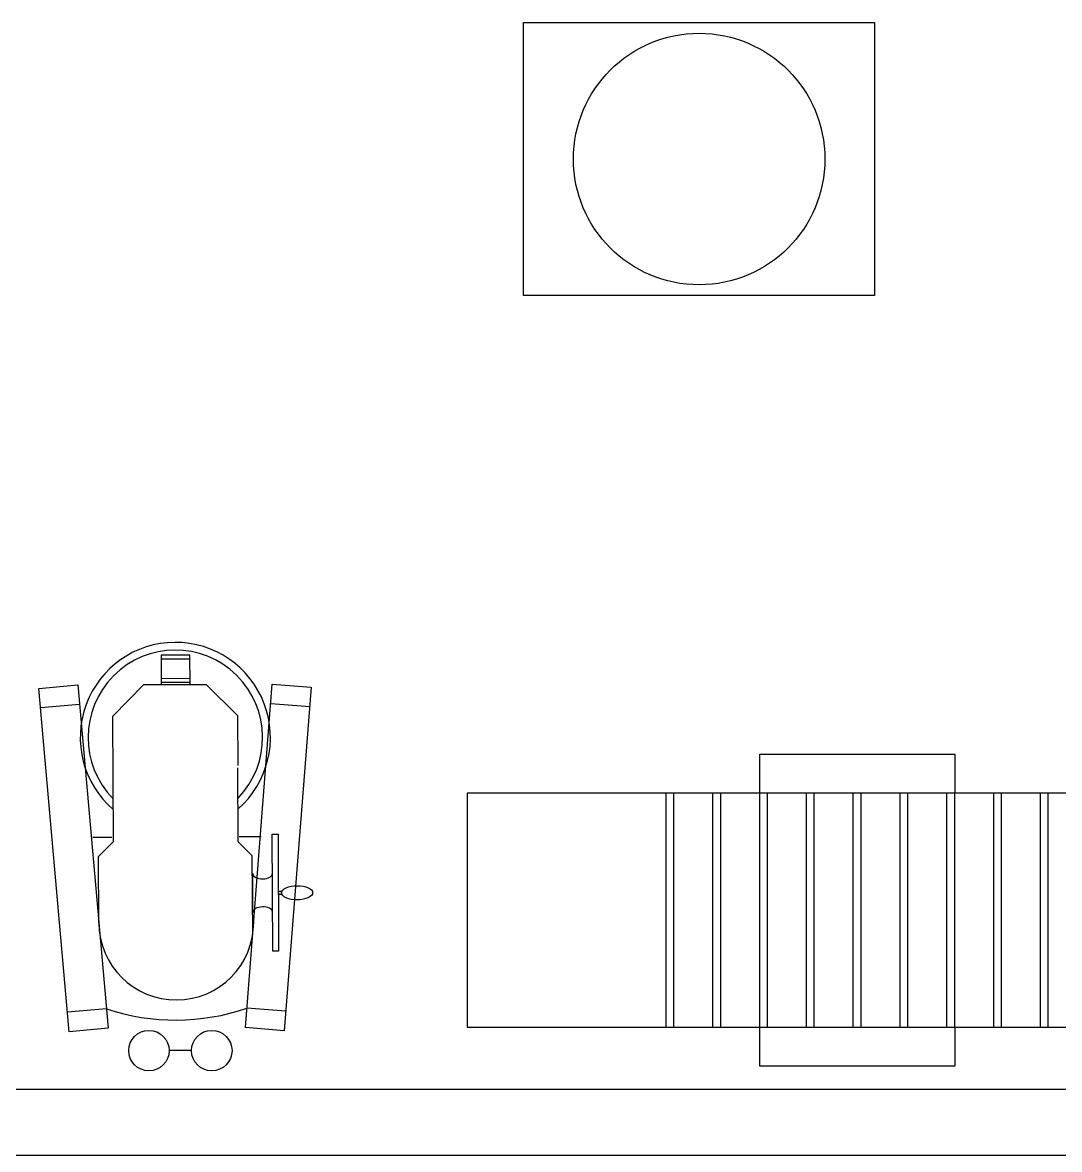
# Model space of a CAD drawing. Header units: millimetres. Extents: x -155 to 94595, y -3153 to 63413.
# Drawn here: x 77012 to 79670, y 51832 to 54722 of the extents above; entities that cross this region are included whole.
import ezdxf

# ---------------------------------------------------------------- set-up
doc = ezdxf.new("R2010")
doc.units = ezdxf.units.MM
doc.layers.add('int', color=185, linetype='Continuous')
doc.layers.add('wall', color=5, linetype='Continuous')

msp = doc.modelspace()

# ---------------------------------------------------------------- linework, layer by layer
at = {"layer": 'int'}
for p, q in [((78296.504, 54021.746), (78296.504, 54721.746)), ((78296.504, 54721.746), (79196.504, 54721.746)), ((79196.504, 54721.746), (79196.504, 54021.746)), ((79196.504, 54021.746), (78296.504, 54021.746)), ((77441.016, 53099.74), (77367.141, 53099.373)), ((77367.141, 53099.373), (77367.521, 53024.368)), ((77441.066, 53089.733), (77367.191, 53089.366)), ((77441.388, 53024.735), (77441.016, 53099.74)), ((77053.952, 53014.505), (77153.564, 53023.306)), ((77153.564, 53023.306), (77231.234, 52143.037)), ((77243.282, 52943.766), (77322.884, 53024.147)), ((77322.884, 53024.147), (77482.874, 53024.941)), ((77441.314, 53039.721), (77367.447, 53039.354)), ((77441.364, 53029.713), (77367.496, 53029.372)), ((77482.874, 53024.941), (77563.278, 52945.329)), ((77583.283, 52144.76), (77652.193, 53025.782)), ((77652.193, 53025.782), (77751.893, 53017.971)), ((77131.624, 52134.237), (77053.952, 53014.505)), ((77751.893, 53017.971), (77682.975, 52136.975)), ((77157.959, 52973.492), (77058.342, 52964.717)), ((77648.298, 52975.927), (77747.992, 52968.142)), ((77244.88, 52621.952), (77243.282, 52943.766)), ((77563.278, 52945.329), (77563.913, 52817.29)), ((78901.692, 52046.05), (78901.692, 52846.046)), ((78901.692, 52846.046), (79401.691, 52846.046)), ((79401.691, 52846.046), (79401.691, 52746.047)), ((77564.889, 52620.798), (77563.944, 52811.041)), ((80151.691, 52746.063), (78151.691, 52746.03)), ((78151.691, 52746.03), (78151.691, 52146.031)), ((78661.688, 52146.048), (78661.688, 52746.047)), ((78681.677, 52146.048), (78681.677, 52746.047)), ((78781.677, 52146.048), (78781.677, 52746.047)), ((78801.692, 52146.048), (78801.692, 52746.047)), ((78901.692, 52146.048), (78901.692, 52746.047)), ((78921.682, 52146.048), (78921.682, 52746.047)), ((79021.682, 52146.048), (79021.682, 52746.047)), ((79041.672, 52146.048), (79041.672, 52746.047)), ((79141.671, 52146.048), (79141.671, 52746.047)), ((79161.687, 52146.048), (79161.687, 52746.047)), ((79261.686, 52146.048), (79261.686, 52746.047)), ((79281.676, 52146.048), (79281.676, 52746.047)), ((79381.676, 52146.048), (79381.676, 52746.047)), ((79401.691, 52146.048), (79401.691, 52746.047)), ((79501.691, 52146.048), (79501.691, 52746.047)), ((79521.681, 52146.048), (79521.681, 52746.047)), ((79621.681, 52146.05), (79621.681, 52746.044)), ((79641.67, 52146.05), (79641.67, 52746.044)), ((77240.841, 52632.32), (77192.089, 52632.078)), ((77206.55, 52583.229), (77244.88, 52621.952)), ((77600.865, 52585.187), (77564.889, 52620.798)), ((77623.38, 52634.22), (77567.13, 52633.941)), ((77651.844, 52640.432), (77666.845, 52640.507)), ((77653.333, 52340.436), (77651.844, 52640.432)), ((77666.845, 52640.507), (77668.335, 52340.511)), ((77207.395, 52413.229), (77206.55, 52583.229)), ((77601.872, 52382.396), (77600.865, 52585.187)), ((77601.876, 52540.234), (77601.875, 52539.345)), ((77601.875, 52539.345), (77602.526, 52536.681)), ((77602.373, 52440.133), (77601.876, 52540.234)), ((77602.526, 52536.681), (77604.121, 52534.174)), ((77604.121, 52534.174), (77606.599, 52531.85)), ((77606.599, 52531.85), (77609.865, 52529.859)), ((77609.865, 52529.859), (77613.792, 52528.253)), ((77613.792, 52528.253), (77618.233, 52527.081)), ((77637.54, 52527.507), (77641.826, 52528.875)), ((77641.826, 52528.875), (77645.543, 52530.646)), ((77645.543, 52530.646), (77648.553, 52532.769)), ((77648.553, 52532.769), (77650.736, 52535.168)), ((77650.736, 52535.168), (77652.013, 52537.765)), ((77652.013, 52537.765), (77652.328, 52540.433)), ((77618.233, 52527.081), (77623.017, 52526.419)), ((77623.017, 52526.419), (77627.953, 52526.266)), ((77627.953, 52526.266), (77632.856, 52526.646)), ((77632.856, 52526.646), (77637.54, 52527.507)), ((77678.78, 52497.333), (77682.453, 52500.476)), ((77682.453, 52500.476), (77687.407, 52503.244)), ((77687.407, 52503.244), (77693.449, 52505.534)), ((77693.449, 52505.534), (77700.342, 52507.245)), ((77700.342, 52507.245), (77707.822, 52508.324)), ((77707.822, 52508.324), (77715.615, 52508.718)), ((77715.615, 52508.718), (77723.399, 52508.401)), ((77723.399, 52508.401), (77730.895, 52507.397)), ((77730.895, 52507.397), (77737.812, 52505.755)), ((77737.812, 52505.755), (77743.868, 52503.524)), ((77743.868, 52503.524), (77748.85, 52500.806)), ((77748.85, 52500.806), (77752.554, 52497.7)), ((77668.05, 52495.02), (77675.845, 52495.058)), ((77668.095, 52486.003), (77668.05, 52495.02)), ((77675.89, 52486.041), (77668.095, 52486.003)), ((77675.777, 52490.359), (77676.526, 52493.919)), ((77676.562, 52486.832), (77675.777, 52490.359)), ((77675.845, 52495.058), (77675.89, 52486.041)), ((77676.526, 52493.919), (77678.78, 52497.333)), ((77678.849, 52483.44), (77676.562, 52486.832)), ((77682.553, 52480.309), (77678.849, 52483.44)), ((77687.535, 52477.59), (77682.553, 52480.309)), ((77693.599, 52475.36), (77687.535, 52477.59)), ((77700.508, 52473.717), (77693.599, 52475.36)), ((77707.998, 52472.713), (77700.508, 52473.717)), ((77715.795, 52472.422), (77707.998, 52472.713)), ((77723.581, 52472.791), (77715.795, 52472.422)), ((77731.061, 52473.869), (77723.581, 52472.791)), ((77737.962, 52475.58), (77731.061, 52473.869)), ((77743.996, 52477.87), (77737.962, 52475.58)), ((77748.95, 52480.638), (77743.996, 52477.87)), ((77752.623, 52483.806), (77748.95, 52480.638)), ((77752.554, 52497.7), (77754.841, 52494.308)), ((77754.876, 52487.221), (77752.623, 52483.806)), ((77754.841, 52494.308), (77755.628, 52490.755)), ((77755.628, 52490.755), (77754.876, 52487.221)), ((77602.675, 52442.802), (77602.373, 52440.133)), ((77603.934, 52445.399), (77602.675, 52442.802)), ((77606.099, 52447.797), (77603.934, 52445.399)), ((77609.096, 52449.946), (77606.099, 52447.797)), ((77612.796, 52451.717), (77609.096, 52449.946)), ((77617.074, 52453.084), (77612.796, 52451.717)), ((77621.751, 52453.971), (77617.074, 52453.084)), ((77626.654, 52454.351), (77621.751, 52453.971)), ((77631.597, 52454.198), (77626.654, 52454.351)), ((77636.376, 52453.536), (77631.597, 52454.198)), ((77640.829, 52452.39), (77636.376, 52453.536)), ((77644.762, 52450.784), (77640.829, 52452.39)), ((77648.046, 52448.793), (77644.762, 52450.784)), ((77650.539, 52446.494), (77648.046, 52448.793)), ((77652.149, 52443.988), (77650.539, 52446.494)), ((77652.82, 52441.324), (77652.149, 52443.988)), ((77652.824, 52440.435), (77652.82, 52441.324)), ((77668.335, 52340.511), (77653.333, 52340.436)), ((77226.843, 52192.825), (77127.226, 52184.05)), ((77686.875, 52186.829), (77587.184, 52194.615)), ((77231.234, 52143.037), (77131.624, 52134.237)), ((77682.975, 52136.975), (77583.283, 52144.76)), ((78151.691, 52146.031), (80151.691, 52146.064)), ((79401.691, 52146.048), (79401.691, 52046.05)), ((77444.931, 52085.73), (77387.789, 52085.73)), ((79401.691, 52046.05), (78901.692, 52046.05))]:
    msp.add_line(p, q, dxfattribs=at)
for centre, radius in [((78746.504, 54371.746), 322.377), ((77335.841, 52085.73), 51.948), ((77496.879, 52085.73), 51.948)]:
    msp.add_circle(centre, radius, dxfattribs=at)
for centre, radius, start, end in [((77403.559, 52888.808), 243.78, 311.305139, 229.264519), ((77403.559, 52888.808), 223.78, 315.925939, 224.643469), ((77405.916, 52414.24), 198.522, 180.284539, 0.279139), ((77404.357, 52729.247), 565.026, 251.689339, 288.878939)]:
    msp.add_arc(centre, radius, start, end, dxfattribs=at)
at = {"layer": 'wall'}
msp.add_lwpolyline([(80229.478, 51816.989), (74545.097, 51816.989), (74545.097, 51986.989), (74545.097, 51986.989), (74545.097, 51986.989), (83815.097, 51986.989), (83815.097, 51816.989), (80399.478, 51816.989), (80399.478, 50876.979), (80229.478, 50876.979)], close=True, dxfattribs=at)

doc.saveas('drawing.dxf')
